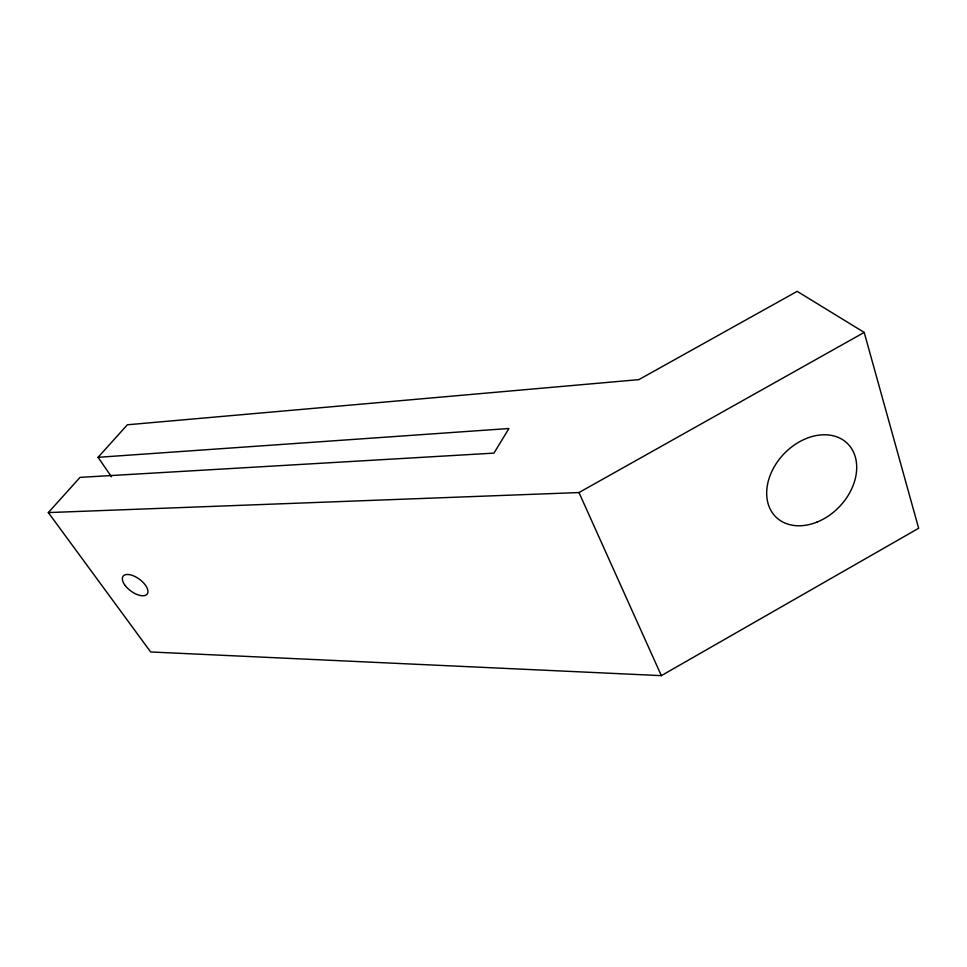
<?xml version="1.0" encoding="UTF-8"?>
<svg xmlns="http://www.w3.org/2000/svg" width="967" height="967" viewBox="0 0 967 967"><rect width="100%" height="100%" fill="white"/><g stroke="black" fill="none" stroke-linecap="round" stroke-linejoin="round"><path stroke-width="1.45" d="M98.078 457.318L127.366 424.779L638.824 379.644L797.183 291.357L864.196 332.418L918.65 528.26L661.343 675.643L150.659 651.963L48.35 512.583L80.043 477.372L493.956 453.112L508.932 428.514L98.078 457.318L111.471 476.779M48.35 512.583L578.979 492.554L864.196 332.418M578.979 492.554L661.343 675.643M816.897 522.132A51.287 38.305 -46.1 0 0 847.817 443.877A51.287 38.305 -46.1 0 0 770.373 474.809A51.287 38.305 -46.1 0 0 816.897 522.132M125.202 585.531A14.989 7.289 36.4 0 0 147.129 594.113A14.989 7.289 36.4 0 0 133.095 575.679A14.989 7.289 36.4 0 0 125.202 585.531"/></g></svg>
